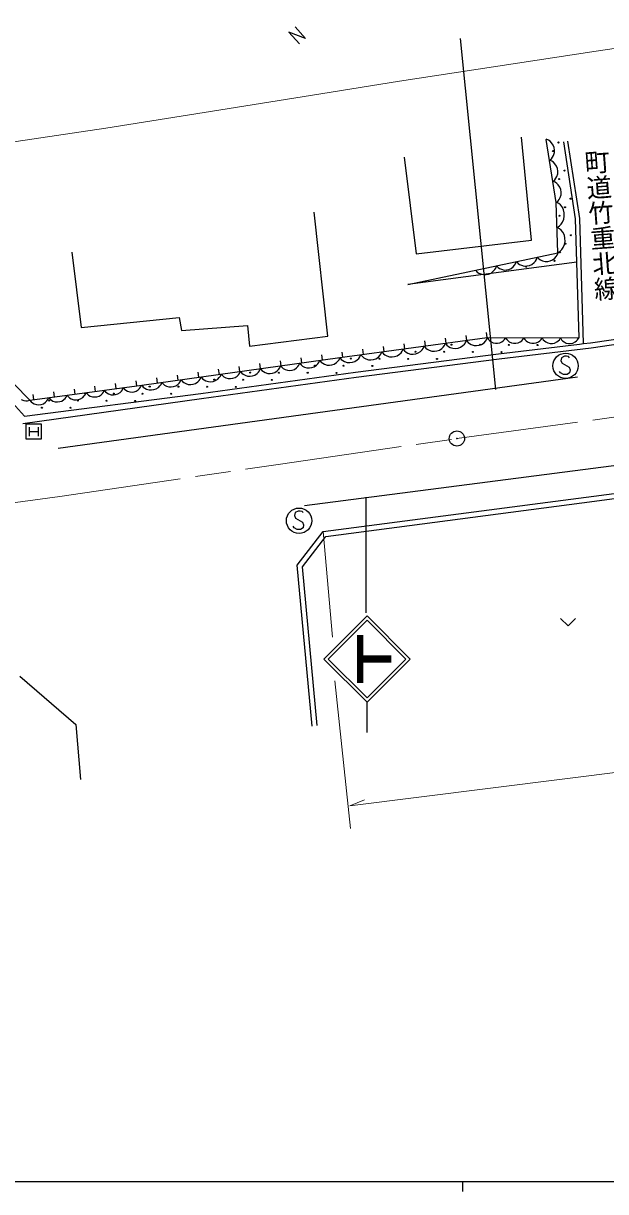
# Model space of a CAD drawing. Units: millimetres, scale not verified. Extents: x 40000 to 680000, y 20000 to 380000.
# Drawn here: x 224766 to 282108, y 204000 to 319062 of the extents above; entities that cross this region are included whole.
import ezdxf
from ezdxf.enums import TextEntityAlignment as Align

# ---------------------------------------------------------------- set-up
doc = ezdxf.new("R2010")
doc.units = ezdxf.units.MM
doc.header["$LTSCALE"] = 1000
doc.linetypes.add('CHAIN', pattern=[18.5, 12, -1.5, 3.5, -1.5])
for name, color, linetype, lineweight in [('M-BGD', 7, 'Continuous', 25), ('M-BGD-EXST', 7, 'Continuous', 25), ('M-BMK', 2, 'CHAIN', 13), ('M-BMK-SRVR', 3, 'Continuous', 25), ('M-STR-HTXT', 7, 'Continuous', 13), ('M-STR-STRC', 7, 'Continuous', 25), ('M-TTL-BAND', 7, 'Continuous', 25)]:
    doc.layers.add(name, color=color, linetype=linetype, lineweight=lineweight)
doc.layers.add('M-BMK-HTXT', color=7, linetype='Continuous')
doc.styles.add('@ＭＳ ゴシック', font='')
doc.styles.get('@ＭＳ ゴシック').set_extended_font_data('@MS Gothic')

msp = doc.modelspace()

# ---------------------------------------------------------------- linework, layer by layer
at = {"layer": 'M-BGD'}
for p, q in [((274795, 297695), (273813, 307855)), ((276489, 307556), (276262, 307647)), ((277249, 301425), (276268, 307609)), ((276633, 307451), (276489, 307556)), ((276784, 307305), (276633, 307451)), ((276948, 307076), (276784, 307305)), ((279157, 299818), (277983, 307401)), ((279556, 299855), (278378, 307462)), ((277029, 306834), (276948, 307076)), ((276981, 306061), (277066, 306329)), ((277068, 306585), (277029, 306834)), ((277066, 306329), (277068, 306585)), ((262279, 305892), (263457, 296370)), ((276591, 305573), (276778, 305731)), ((276818, 305482), (276591, 305573)), ((276778, 305731), (276883, 305875)), ((276962, 305377), (276818, 305482)), ((276883, 305875), (276981, 306061)), ((277113, 305231), (276962, 305377)), ((277277, 305002), (277113, 305231)), ((277358, 304759), (277277, 305002)), ((277108, 303657), (277212, 303801)), ((277212, 303801), (277310, 303986)), ((277310, 303986), (277395, 304255)), ((277397, 304511), (277358, 304759)), ((277395, 304255), (277397, 304511)), ((276920, 303499), (277108, 303657)), ((277147, 303408), (276920, 303499)), ((277291, 303303), (277147, 303408)), ((277442, 303157), (277291, 303303)), ((277606, 302928), (277442, 303157)), ((277687, 302685), (277606, 302928)), ((277726, 302437), (277687, 302685)), ((277502, 301323), (277248, 301466)), ((277249, 301425), (277437, 301583)), ((277437, 301583), (277541, 301727)), ((277541, 301727), (277640, 301912)), ((277640, 301912), (277725, 302181)), ((277725, 302181), (277726, 302437)), ((254764, 288258), (253414, 300466)), ((277396, 296468), (277249, 301425)), ((277657, 301178), (277502, 301323)), ((277813, 300982), (277657, 301178)), ((277971, 300687), (277813, 300982)), ((278030, 300389), (277971, 300687)), ((278039, 300089), (278030, 300389)), ((277568, 299124), (277713, 299279)), ((277713, 299279), (277857, 299483)), ((277857, 299483), (277998, 299787)), ((277998, 299787), (278039, 300089)), ((279283, 295539), (279157, 299818)), ((279919, 287520), (279556, 299855)), ((277322, 298967), (277568, 299124)), ((277576, 298824), (277322, 298967)), ((277731, 298679), (277576, 298824)), ((277887, 298483), (277731, 298679)), ((278046, 298188), (277887, 298483)), ((278104, 297890), (278046, 298188)), ((263457, 296370), (274795, 297695)), ((277787, 296780), (277931, 296984)), ((277931, 296984), (278072, 297288)), ((278072, 297288), (278113, 297590)), ((278113, 297590), (278104, 297890)), ((210620, 296157), (224872, 280361)), ((211339, 296311), (225389, 281955)), ((211339, 296311), (225389, 281955)), ((211339, 296311), (225389, 281955)), ((229549, 296540), (230469, 289116)), ((262623, 293327), (277396, 296468)), ((275194, 295656), (275291, 295806)), ((275291, 295806), (275371, 296037)), ((275371, 296037), (275538, 295858)), ((275538, 295858), (275687, 295761)), ((275687, 295761), (275878, 295673)), ((276652, 295666), (276890, 295759)), ((276890, 295759), (277110, 295935)), ((277110, 295935), (277248, 296093)), ((277248, 296093), (277345, 296242)), ((277345, 296242), (277425, 296474)), ((277396, 296468), (277642, 296625)), ((277642, 296625), (277787, 296780)), ((279283, 295539), (262623, 293327)), ((269306, 294748), (269473, 294569)), ((269473, 294569), (269623, 294472)), ((270825, 294470), (271046, 294645)), ((271046, 294645), (271184, 294804)), ((271184, 294804), (271281, 294953)), ((271281, 294953), (271360, 295185)), ((271360, 295185), (271519, 295014)), ((271519, 295014), (271662, 294922)), ((271662, 294922), (271843, 294837)), ((271843, 294837), (272103, 294770)), ((272103, 294770), (272346, 294781)), ((272346, 294781), (272581, 294831)), ((272581, 294831), (272807, 294920)), ((272807, 294920), (273017, 295087)), ((273017, 295087), (273148, 295238)), ((273148, 295238), (273241, 295380)), ((273241, 295380), (273317, 295601)), ((273317, 295601), (273484, 295421)), ((273484, 295421), (273633, 295324)), ((273633, 295324), (273824, 295236)), ((273824, 295236), (274096, 295165)), ((274096, 295165), (274351, 295177)), ((274351, 295177), (274598, 295229)), ((274598, 295229), (274836, 295322)), ((274836, 295322), (275056, 295498)), ((275056, 295498), (275194, 295656)), ((275878, 295673), (276150, 295602)), ((276150, 295602), (276406, 295613)), ((276406, 295613), (276652, 295666)), ((279503, 288075), (279283, 295539)), ((269623, 294472), (269813, 294383)), ((269813, 294383), (270086, 294312)), ((270086, 294312), (270341, 294324)), ((270341, 294324), (270588, 294376)), ((270588, 294376), (270825, 294470)), ((230469, 289116), (240101, 290098)), ((240101, 290098), (240346, 288810)), ((240346, 288810), (246850, 289301)), ((246850, 289301), (247034, 287276)), ((280625, 287606), (290311, 289011)), ((247034, 287276), (254764, 288258)), ((255918, 286147), (270458, 288111)), ((255918, 286147), (270458, 288111)), ((255918, 286147), (270458, 288111)), ((264366, 287288), (264299, 287783)), ((266396, 287562), (266329, 288058)), ((268308, 287608), (268404, 287833)), ((268427, 287836), (268360, 288332)), ((268404, 287833), (268557, 287642)), ((270131, 287600), (270281, 287748)), ((270281, 287748), (270389, 287889)), ((270389, 287889), (270485, 288114)), ((270458, 288111), (270391, 288606)), ((270458, 288111), (279503, 288075)), ((270458, 288111), (270565, 287930)), ((270565, 287930), (270673, 287822)), ((270673, 287822), (270816, 287713)), ((270816, 287713), (271032, 287604)), ((271680, 287602), (271896, 287709)), ((271896, 287709), (272041, 287816)), ((272041, 287816), (272149, 287924)), ((272149, 287924), (272258, 288103)), ((272258, 288103), (272365, 287923)), ((272365, 287923), (272473, 287815)), ((272473, 287815), (272616, 287706)), ((272616, 287706), (272832, 287597)), ((273480, 287595), (273696, 287702)), ((273696, 287702), (273841, 287809)), ((273841, 287809), (273949, 287917)), ((273949, 287917), (274058, 288096)), ((274058, 288096), (274165, 287916)), ((274165, 287916), (274273, 287808)), ((274273, 287808), (274416, 287699)), ((274416, 287699), (274632, 287590)), ((275280, 287588), (275496, 287695)), ((275496, 287695), (275641, 287802)), ((275641, 287802), (275749, 287910)), ((275749, 287910), (275858, 288089)), ((275858, 288089), (275965, 287909)), ((275965, 287909), (276073, 287800)), ((276073, 287800), (276216, 287692)), ((276216, 287692), (276432, 287583)), ((277080, 287581), (277296, 287688)), ((277296, 287688), (277441, 287795)), ((277441, 287795), (277549, 287903)), ((277549, 287903), (277658, 288082)), ((277658, 288082), (277765, 287902)), ((277765, 287902), (277873, 287793)), ((277873, 287793), (278016, 287685)), ((278016, 287685), (278232, 287576)), ((278880, 287573), (279096, 287681)), ((279096, 287681), (279241, 287788)), ((279241, 287788), (279349, 287896)), ((279349, 287896), (279458, 288075)), ((280691, 287111), (290378, 288515)), ((256242, 286191), (256176, 286687)), ((258273, 286465), (258206, 286961)), ((259983, 286484), (260080, 286709)), ((260080, 286709), (260233, 286518)), ((260233, 286518), (260375, 286410)), ((260304, 286740), (260237, 287235)), ((261807, 286476), (261956, 286624)), ((261956, 286624), (262064, 286765)), ((262064, 286765), (262161, 286990)), ((262161, 286990), (262314, 286799)), ((262335, 287014), (262268, 287509)), ((262314, 286799), (262456, 286691)), ((262456, 286691), (262639, 286589)), ((262639, 286589), (262906, 286497)), ((263161, 286490), (263411, 286523)), ((263411, 286523), (263655, 286599)), ((263655, 286599), (263888, 286757)), ((263888, 286757), (264037, 286905)), ((264037, 286905), (264145, 287046)), ((264145, 287046), (264242, 287271)), ((264242, 287271), (264395, 287080)), ((264395, 287080), (264537, 286972)), ((264537, 286972), (264720, 286870)), ((264720, 286870), (264987, 286778)), ((264987, 286778), (265242, 286771)), ((265242, 286771), (265492, 286804)), ((265492, 286804), (265736, 286880)), ((265736, 286880), (265969, 287038)), ((265969, 287038), (266118, 287186)), ((266118, 287186), (266226, 287327)), ((266226, 287327), (266323, 287552)), ((266323, 287552), (266476, 287361)), ((266476, 287361), (266618, 287253)), ((266618, 287253), (266801, 287151)), ((266801, 287151), (267068, 287059)), ((267068, 287059), (267323, 287052)), ((267323, 287052), (267573, 287085)), ((267573, 287085), (267817, 287161)), ((267817, 287161), (268050, 287319)), ((268050, 287319), (268200, 287467)), ((268200, 287467), (268308, 287608)), ((268557, 287642), (268699, 287534)), ((268699, 287534), (268882, 287432)), ((268882, 287432), (269149, 287340)), ((269149, 287340), (269404, 287333)), ((269404, 287333), (269654, 287366)), ((269654, 287366), (269898, 287442)), ((269898, 287442), (270131, 287600)), ((271032, 287604), (271248, 287567)), ((271248, 287567), (271464, 287567)), ((271464, 287567), (271680, 287602)), ((271549, 286502), (279520, 287472)), ((271611, 286006), (280691, 287111)), ((272832, 287597), (273048, 287560)), ((273048, 287560), (273264, 287560)), ((273264, 287560), (273480, 287595)), ((274632, 287590), (274848, 287553)), ((274848, 287553), (275064, 287552)), ((275064, 287552), (275280, 287588)), ((276432, 287583), (276648, 287546)), ((276648, 287546), (276864, 287545)), ((276864, 287545), (277080, 287581)), ((278232, 287576), (278448, 287539)), ((278448, 287539), (278664, 287538)), ((278664, 287538), (278880, 287573)), ((279520, 287472), (279919, 287520)), ((279919, 287520), (280625, 287606)), ((236432, 283427), (255918, 286147)), ((236432, 283427), (255918, 286147)), ((236432, 283427), (255918, 286147)), ((248124, 285059), (248055, 285554)), ((250154, 285343), (250085, 285838)), ((251798, 285265), (251895, 285394)), ((251895, 285394), (251981, 285598)), ((251981, 285598), (252128, 285416)), ((252183, 285626), (252114, 286121)), ((252128, 285416), (252263, 285314)), ((253406, 285231), (253627, 285383)), ((253627, 285383), (253769, 285524)), ((253769, 285524), (253871, 285660)), ((253871, 285660), (253962, 285874)), ((253962, 285874), (254109, 285693)), ((254109, 285693), (254244, 285591)), ((254213, 285909), (254144, 286404)), ((254244, 285591), (254419, 285494)), ((254419, 285494), (254673, 285408)), ((254673, 285408), (254917, 285402)), ((254917, 285402), (255154, 285435)), ((255154, 285435), (255387, 285508)), ((255387, 285508), (255608, 285660)), ((255608, 285660), (255750, 285801)), ((255750, 285801), (255852, 285936)), ((255852, 285936), (255943, 286151)), ((255918, 286147), (256071, 285956)), ((256071, 285956), (256212, 285848)), ((256212, 285848), (256396, 285746)), ((256396, 285746), (256662, 285654)), ((256662, 285654), (256918, 285647)), ((256918, 285647), (257167, 285680)), ((257167, 285680), (257411, 285756)), ((257411, 285756), (257644, 285914)), ((257472, 284711), (271549, 286502)), ((257537, 284215), (271611, 286006)), ((257644, 285914), (257794, 286062)), ((257794, 286062), (257902, 286203)), ((257902, 286203), (257999, 286428)), ((257999, 286428), (258152, 286237)), ((258152, 286237), (258293, 286129)), ((258293, 286129), (258477, 286027)), ((258477, 286027), (258743, 285935)), ((258743, 285935), (258999, 285928)), ((258999, 285928), (259248, 285961)), ((259248, 285961), (259493, 286037)), ((259493, 286037), (259725, 286195)), ((259725, 286195), (259875, 286343)), ((259875, 286343), (259983, 286484)), ((260375, 286410), (260558, 286308)), ((260558, 286308), (260824, 286216)), ((260824, 286216), (261080, 286209)), ((261080, 286209), (261330, 286242)), ((261330, 286242), (261574, 286318)), ((261574, 286318), (261807, 286476)), ((262906, 286497), (263161, 286490)), ((240006, 283926), (239937, 284421)), ((242036, 284209), (241966, 284704)), ((242184, 284028), (242276, 284243)), ((242237, 282617), (257472, 284711)), ((242276, 284243), (242422, 284061)), ((242306, 282121), (257537, 284215)), ((244065, 284493), (243996, 284988)), ((244063, 284169), (244165, 284305)), ((244165, 284305), (244256, 284519)), ((244256, 284519), (244395, 284347)), ((244395, 284347), (244524, 284250)), ((244524, 284250), (244690, 284158)), ((245609, 284171), (245819, 284315)), ((245819, 284315), (245954, 284449)), ((245954, 284449), (246051, 284578)), ((246095, 284776), (246025, 285271)), ((246051, 284578), (246138, 284782)), ((246138, 284782), (246285, 284601)), ((246285, 284601), (246420, 284498)), ((246420, 284498), (246595, 284402)), ((246595, 284402), (246849, 284316)), ((246849, 284316), (247093, 284309)), ((247093, 284309), (247330, 284343)), ((247330, 284343), (247562, 284415)), ((247562, 284415), (247784, 284567)), ((247784, 284567), (247925, 284708)), ((247925, 284708), (248028, 284844)), ((248028, 284844), (248119, 285059)), ((248119, 285059), (248265, 284877)), ((248265, 284877), (248401, 284775)), ((248401, 284775), (248576, 284678)), ((248576, 284678), (248830, 284592)), ((248830, 284592), (249073, 284586)), ((249073, 284586), (249311, 284619)), ((249311, 284619), (249543, 284692)), ((249543, 284692), (249764, 284844)), ((249764, 284844), (249906, 284985)), ((249906, 284985), (250008, 285120)), ((250008, 285120), (250100, 285335)), ((250100, 285335), (250239, 285163)), ((250239, 285163), (250367, 285065)), ((250367, 285065), (250534, 284974)), ((250534, 284974), (250775, 284892)), ((250775, 284892), (251006, 284886)), ((251006, 284886), (251232, 284918)), ((251232, 284918), (251453, 284987)), ((251453, 284987), (251663, 285131)), ((251663, 285131), (251798, 285265)), ((252263, 285314), (252438, 285217)), ((252438, 285217), (252693, 285132)), ((252693, 285132), (252936, 285125)), ((252936, 285125), (253174, 285158)), ((253174, 285158), (253406, 285231)), ((225389, 281955), (236432, 283427)), ((225389, 281955), (236432, 283427)), ((225389, 281955), (236432, 283427)), ((231884, 282821), (231818, 283316)), ((233915, 283091), (233849, 283587)), ((234519, 282980), (234607, 283184)), ((234607, 283184), (234738, 283020)), ((235947, 283362), (235880, 283858)), ((236087, 282981), (236216, 283108)), ((236216, 283108), (236308, 283229)), ((236308, 283229), (236392, 283422)), ((236432, 283427), (236579, 283246)), ((236579, 283246), (236714, 283143)), ((236714, 283143), (236889, 283047)), ((237624, 282988), (237857, 283060)), ((237857, 283060), (238078, 283212)), ((237976, 283643), (237907, 284138)), ((238078, 283212), (238220, 283353)), ((238220, 283353), (238322, 283489)), ((238322, 283489), (238413, 283704)), ((238413, 283704), (238552, 283531)), ((238552, 283531), (238681, 283434)), ((238681, 283434), (238847, 283342)), ((238847, 283342), (239089, 283261)), ((239089, 283261), (239320, 283255)), ((239320, 283255), (239546, 283286)), ((239546, 283286), (239766, 283355)), ((239766, 283355), (239976, 283500)), ((239976, 283500), (240111, 283634)), ((240111, 283634), (240208, 283762)), ((240208, 283762), (240295, 283966)), ((240295, 283966), (240441, 283785)), ((240441, 283785), (240577, 283682)), ((240577, 283682), (240752, 283586)), ((240752, 283586), (241006, 283500)), ((241006, 283500), (241249, 283494)), ((241249, 283494), (241487, 283527)), ((241487, 283527), (241719, 283600)), ((241719, 283600), (241940, 283752)), ((241940, 283752), (242082, 283893)), ((242082, 283893), (242184, 284028)), ((242422, 284061), (242557, 283959)), ((242557, 283959), (242733, 283862)), ((242733, 283862), (242987, 283777)), ((242987, 283777), (243230, 283770)), ((243230, 283770), (243468, 283803)), ((243468, 283803), (243700, 283876)), ((243700, 283876), (243921, 284028)), ((243921, 284028), (244063, 284169)), ((244690, 284158), (244932, 284076)), ((244932, 284076), (245163, 284070)), ((245163, 284070), (245389, 284102)), ((245389, 284102), (245609, 284171)), ((224550, 282011), (224804, 281923)), ((224727, 279650), (242306, 282121)), ((224804, 281923), (225001, 281893)), ((224872, 280361), (242237, 282617)), ((225171, 281891), (225398, 281945)), ((225389, 281955), (225527, 281781)), ((225790, 282008), (225724, 282504)), ((227086, 281874), (227184, 282002)), ((227184, 282002), (227272, 282206)), ((227272, 282206), (227403, 282042)), ((227403, 282042), (227524, 281949)), ((227524, 281949), (227681, 281861)), ((227822, 282279), (227756, 282775)), ((228552, 281868), (228752, 282003)), ((228752, 282003), (228880, 282130)), ((228880, 282130), (228973, 282251)), ((228973, 282251), (229056, 282444)), ((229056, 282444), (229195, 282270)), ((229195, 282270), (229323, 282172)), ((229323, 282172), (229488, 282079)), ((229488, 282079), (229729, 281997)), ((229729, 281997), (229960, 281989)), ((229853, 282550), (229787, 283045)), ((229960, 281989), (230186, 282019)), ((230186, 282019), (230407, 282087)), ((230407, 282087), (230618, 282230)), ((230618, 282230), (230754, 282363)), ((230754, 282363), (230852, 282491)), ((230852, 282491), (230940, 282695)), ((230940, 282695), (231071, 282531)), ((231071, 282531), (231192, 282438)), ((231192, 282438), (231349, 282350)), ((231349, 282350), (231577, 282271)), ((231577, 282271), (231796, 282264)), ((231796, 282264), (232010, 282293)), ((232010, 282293), (232220, 282357)), ((232220, 282357), (232419, 282492)), ((232419, 282492), (232548, 282619)), ((232548, 282619), (232641, 282740)), ((232641, 282740), (232724, 282933)), ((232724, 282933), (232862, 282759)), ((232862, 282759), (232990, 282661)), ((232990, 282661), (233156, 282568)), ((233156, 282568), (233397, 282486)), ((233397, 282486), (233628, 282478)), ((233628, 282478), (233854, 282508)), ((233854, 282508), (234075, 282576)), ((234075, 282576), (234286, 282719)), ((234286, 282719), (234422, 282852)), ((234422, 282852), (234519, 282980)), ((234738, 283020), (234860, 282927)), ((234860, 282927), (235017, 282839)), ((235017, 282839), (235245, 282760)), ((235245, 282760), (235464, 282753)), ((235464, 282753), (235678, 282782)), ((235678, 282782), (235887, 282846)), ((235887, 282846), (236087, 282981)), ((236889, 283047), (237143, 282961)), ((237143, 282961), (237387, 282954)), ((237387, 282954), (237624, 282988)), ((225001, 281893), (225171, 281891)), ((225527, 281781), (225655, 281683)), ((225655, 281683), (225821, 281590)), ((225821, 281590), (226062, 281508)), ((226062, 281508), (226293, 281500)), ((226293, 281500), (226519, 281530)), ((226519, 281530), (226740, 281598)), ((226740, 281598), (226951, 281741)), ((226951, 281741), (227086, 281874)), ((227681, 281861), (227910, 281782)), ((227910, 281782), (228129, 281775)), ((228129, 281775), (228343, 281804)), ((228343, 281804), (228552, 281868)), ((280940, 272485), (302405, 275421)), ((281006, 271990), (302473, 274925)), ((254278, 269008), (280940, 272485)), ((254548, 268539), (281006, 271990)), ((251731, 265697), (254278, 269008)), ((252247, 265548), (254548, 268539)), ((253207, 249857), (251731, 265697)), ((253704, 249903), (252247, 265548)), ((277656, 260439), (278406, 259719)), ((278406, 259719), (279156, 260439)), ((224433, 254760), (229930, 249999)), ((229930, 249999), (230394, 244592))]:
    msp.add_line(p, q, dxfattribs=at)
for centre in [(277475, 307328), (276930, 306490), (277519, 303723), (278063, 304562), (278652, 301795), (278107, 300957), (277562, 300118), (278695, 298190), (278151, 297351), (277061, 295674), (277606, 296513), (274295, 295086), (263381, 286724), (266210, 286713), (266920, 287417), (269038, 286702), (269748, 287406), (271867, 286691), (272576, 287395), (275405, 287384), (253476, 285349), (256305, 285338), (257015, 286042), (259133, 285327), (259843, 286031), (262671, 286020), (265500, 286009), (247110, 284667), (249938, 284656), (252766, 284644), (255595, 284633), (237205, 283291), (240033, 283280), (242861, 283269), (243571, 283973), (245690, 283258), (246400, 283962), (249228, 283951), (227300, 281916), (230128, 281905), (230838, 282609), (232957, 281894), (233666, 282598), (235785, 281883), (236495, 282587), (239323, 282576), (226590, 281212), (229418, 281200)]:
    msp.add_circle(centre, 50, dxfattribs=at)
at = {"layer": 'M-BGD-EXST'}
for p, q in [((277762, 286136), (277712, 285836)), ((277712, 285836), (277812, 285586)), ((278062, 286286), (277762, 286136)), ((277812, 285586), (278512, 285186)), ((278262, 286286), (278062, 286286)), ((278462, 286236), (278262, 286286)), ((278562, 286136), (278462, 286236)), ((277662, 284636), (277562, 284786)), ((277962, 284486), (277662, 284636)), ((278312, 284486), (277962, 284486)), ((278562, 284636), (278312, 284486)), ((278512, 285186), (278612, 284936)), ((278612, 284936), (278562, 284636)), ((225033, 278106), (225033, 279606)), ((225033, 279606), (226533, 279606)), ((226533, 279606), (226533, 278106)), ((225333, 279306), (225333, 278406)), ((225333, 278856), (226233, 278856)), ((226233, 279306), (226233, 278406)), ((226533, 278106), (225033, 278106)), ((251520, 270878), (251470, 270578)), ((251470, 270578), (251570, 270328)), ((251820, 271028), (251520, 270878)), ((252020, 271028), (251820, 271028)), ((252220, 270978), (252020, 271028)), ((252320, 270878), (252220, 270978)), ((251420, 269378), (251320, 269528)), ((251720, 269228), (251420, 269378)), ((251570, 270328), (252270, 269928)), ((252320, 269378), (252070, 269228)), ((252270, 269928), (252370, 269678)), ((252370, 269678), (252320, 269378)), ((252070, 269228), (251720, 269228))]:
    msp.add_line(p, q, dxfattribs=at)
for centre in [(278162, 285336), (251920, 270078)]:
    msp.add_circle(centre, 1250, dxfattribs=at)
at = {"layer": 'M-BMK'}
for p, q in [((267464, 278172), (286623, 280783)), ((250089, 275662), (267464, 278172)), ((228348, 272468), (250089, 275662)), ((202973, 269006), (228348, 272468))]:
    msp.add_line(p, q, dxfattribs=at)
at = {"layer": 'M-BMK-SRVR'}
for p, q in [((251521, 318726), (252557, 317582)), ((252557, 317582), (250925, 318192)), ((250925, 318192), (251970, 317049))]:
    msp.add_line(p, q, dxfattribs=at)
for radius in [750, 30]:
    msp.add_circle((267464, 278172), radius, dxfattribs=at)
at = {"layer": 'M-STR-HTXT'}
for p, q in [((254278, 269008), (255207, 258615)), ((255437, 254320), (256971, 239749)), ((256920, 241981), (354674, 254268)), ((256920, 241981), (258356, 242585))]:
    msp.add_line(p, q, dxfattribs=at)
msp.add_lwpolyline([(145312, 305491), (155078, 304633), (164859, 304017), (174640, 303738), (184443, 303827), (194236, 304259), (203834, 305006), (213581, 306038), (223185, 307295), (232879, 308737), (242558, 310270), (252233, 311828), (261814, 313360), (271499, 314857), (281189, 316316), (290713, 317728), (300409, 319152), (310105, 320578), (319679, 322022), (329362, 323535), (339044, 325054), (348732, 326528), (358300, 327882), (368011, 329203)], dxfattribs=at)
at = {"layer": 'M-STR-STRC'}
for p, q in [((267791, 317577), (271250, 282987)), ((228182, 277227), (279352, 284240)), ((252461, 271571), (300392, 277802)), ((258505, 272392), (258505, 261000)), ((254370, 256458), (258612, 260700)), ((258612, 260276), (254794, 256458)), ((258612, 260700), (262855, 256458)), ((262431, 256458), (258612, 260276)), ((257692, 254108), (257692, 258808)), ((257822, 254108), (257822, 258808)), ((257952, 254108), (257952, 258808)), ((258082, 254108), (258082, 258808)), ((258212, 254108), (258212, 258808)), ((258342, 256108), (258342, 256808)), ((258472, 256108), (258472, 256808)), ((258602, 256108), (258602, 256808)), ((258732, 256108), (258732, 256808)), ((258862, 256108), (258862, 256808)), ((258992, 256108), (258992, 256808)), ((259122, 256108), (259122, 256808)), ((259252, 256108), (259252, 256808)), ((259382, 256108), (259382, 256808)), ((259512, 256108), (259512, 256808)), ((259642, 256108), (259642, 256808)), ((259772, 256108), (259772, 256808)), ((259902, 256108), (259902, 256808)), ((260032, 256108), (260032, 256808)), ((260162, 256108), (260162, 256808)), ((260292, 256108), (260292, 256808)), ((260422, 256108), (260422, 256808)), ((260552, 256108), (260552, 256808)), ((260682, 256108), (260682, 256808)), ((260812, 256108), (260812, 256808)), ((260942, 256108), (260942, 256808)), ((258612, 252215), (254370, 256458)), ((254794, 256458), (258612, 252639)), ((258612, 252639), (262431, 256458)), ((262855, 256458), (258612, 252215)), ((258612, 249215), (258612, 252215))]:
    msp.add_line(p, q, dxfattribs=at)
at = {"layer": 'M-TTL-BAND'}
for p, q in [((40000, 205000), (579000, 205000)), ((268000, 205000), (268000, 204000))]:
    msp.add_line(p, q, dxfattribs=at)

# ---------------------------------------------------------------- texts
at = {"layer": 'M-BMK-HTXT', "style": '@ＭＳ ゴシック'}
msp.add_text('町道竹重北線', height=1833, rotation=274.3, dxfattribs=at).set_placement((279691, 306546), align=Align.BOTTOM_LEFT)

doc.saveas('drawing.dxf')
